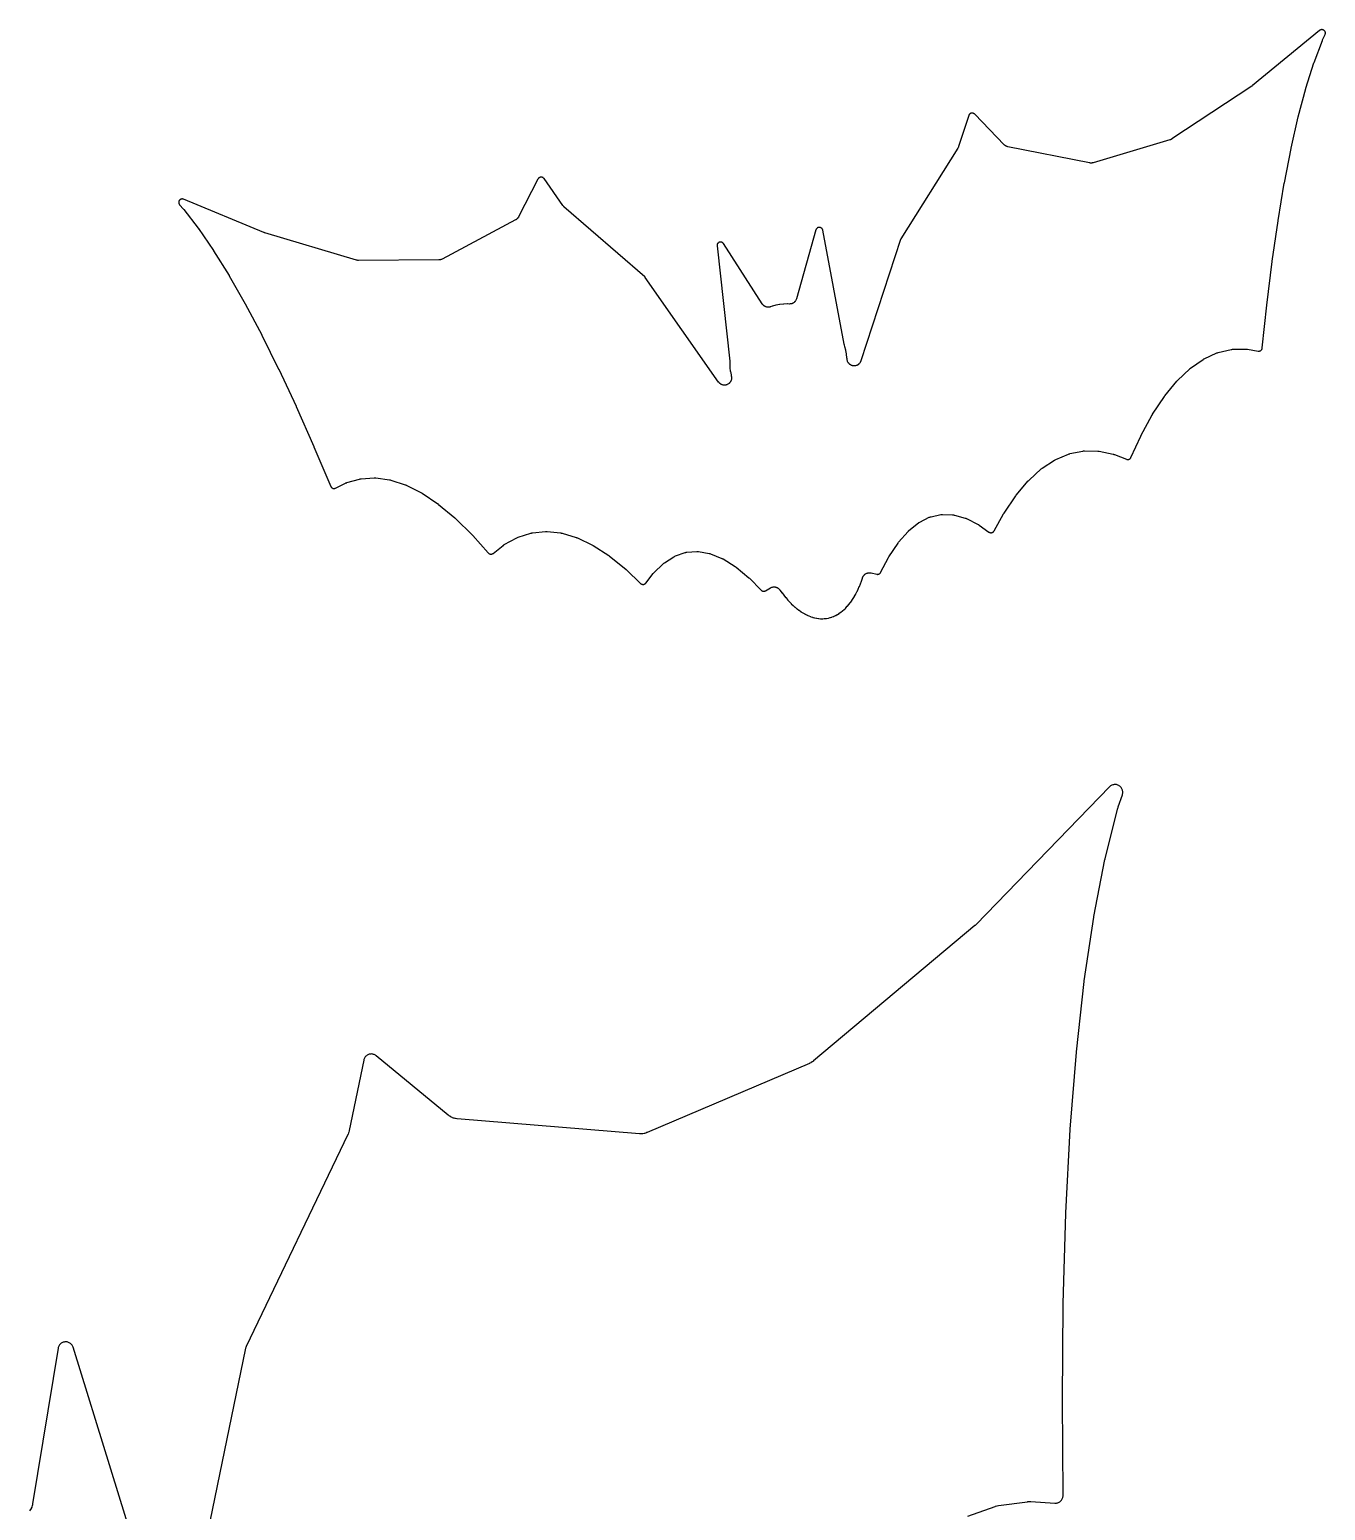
# Model space of a CAD drawing. Header units: millimetres. Extents: x 5 to 283, y 5 to 271.
# Drawn here: x 91.6 to 146.8, y 68 to 131 of the extents above; entities that cross this region are included whole.
import ezdxf

# ---------------------------------------------------------------- set-up
doc = ezdxf.new("R2010")
doc.units = ezdxf.units.MM

msp = doc.modelspace()

# ---------------------------------------------------------------- linework, layer by layer
at = {"layer": 'Schnitt'}
msp.add_lwpolyline([(98.04, 123.804), (98.027, 123.797), (98.014, 123.79), (98.002, 123.78), (97.991, 123.77), (97.982, 123.759), (97.973, 123.747), (97.965, 123.734), (97.959, 123.72), (97.955, 123.706), (97.951, 123.691), (97.95, 123.677), (97.949, 123.662), (97.951, 123.647), (97.953, 123.632), (97.957, 123.618), (97.963, 123.604), (97.97, 123.591), (97.978, 123.578), (97.987, 123.566), (98.153, 123.38), (98.154, 123.378), (98.166, 123.364), (98.167, 123.362), (98.781, 122.567), (98.782, 122.565), (98.791, 122.554), (98.792, 122.552), (99.427, 121.626), (99.428, 121.624), (99.435, 121.614), (99.436, 121.613), (100.093, 120.556), (100.093, 120.554), (100.098, 120.546), (100.099, 120.545), (100.777, 119.357), (100.777, 119.356), (100.781, 119.349), (100.782, 119.348), (101.48, 118.031), (101.48, 118.03), (101.483, 118.023), (101.484, 118.022), (102.202, 116.575), (102.202, 116.574), (102.205, 116.569), (102.205, 116.568), (102.943, 114.992), (102.945, 114.986), (103.703, 113.279), (103.705, 113.275), (104.42, 111.584), (104.426, 111.571), (104.434, 111.559), (104.443, 111.547), (104.452, 111.537), (104.463, 111.527), (104.475, 111.518), (104.487, 111.511), (104.5, 111.505), (104.514, 111.5), (104.528, 111.496), (104.542, 111.494), (104.557, 111.493), (104.571, 111.493), (104.585, 111.495), (104.599, 111.499), (104.613, 111.503), (104.626, 111.509), (105.042, 111.721), (105.046, 111.723), (105.067, 111.733), (105.074, 111.735), (105.097, 111.743), (105.101, 111.744), (105.645, 111.898), (105.649, 111.898), (105.673, 111.904), (105.681, 111.905), (105.706, 111.908), (105.71, 111.909), (106.27, 111.947), (106.274, 111.947), (106.298, 111.947), (106.306, 111.947), (106.33, 111.945), (106.334, 111.945), (106.918, 111.867), (106.922, 111.866), (106.943, 111.862), (106.95, 111.861), (106.971, 111.855), (106.974, 111.854), (107.587, 111.655), (107.59, 111.655), (107.608, 111.648), (107.613, 111.646), (107.63, 111.638), (107.633, 111.637), (108.275, 111.314), (108.279, 111.312), (108.307, 111.295), (108.311, 111.293), (108.981, 110.842), (108.984, 110.84), (109.006, 110.824), (109.009, 110.821), (109.706, 110.241), (109.708, 110.239), (109.724, 110.224), (109.727, 110.222), (110.449, 109.511), (110.45, 109.509), (110.463, 109.496), (110.464, 109.494), (111.122, 108.751), (111.133, 108.741), (111.144, 108.731), (111.157, 108.722), (111.17, 108.715), (111.184, 108.71), (111.199, 108.705), (111.214, 108.702), (111.229, 108.701), (111.244, 108.701), (111.259, 108.703), (111.274, 108.706), (111.288, 108.711), (111.302, 108.717), (111.315, 108.725), (111.327, 108.733), (111.76, 109.076), (111.763, 109.078), (111.779, 109.09), (111.785, 109.094), (111.802, 109.105), (111.805, 109.106), (112.339, 109.398), (112.342, 109.399), (112.363, 109.41), (112.37, 109.412), (112.392, 109.421), (112.395, 109.422), (112.938, 109.593), (112.942, 109.594), (112.966, 109.601), (112.973, 109.602), (112.998, 109.606), (113.002, 109.606), (113.56, 109.662), (113.564, 109.662), (113.588, 109.664), (113.596, 109.664), (113.62, 109.662), (113.624, 109.662), (114.204, 109.602), (114.208, 109.602), (114.23, 109.598), (114.237, 109.597), (114.259, 109.592), (114.262, 109.591), (114.87, 109.411), (114.873, 109.41), (114.891, 109.404), (114.897, 109.402), (114.915, 109.394), (114.917, 109.393), (115.555, 109.09), (115.559, 109.088), (115.589, 109.071), (115.593, 109.068), (116.258, 108.638), (116.262, 108.636), (116.284, 108.619), (116.287, 108.617), (116.98, 108.057), (116.983, 108.054), (117, 108.039), (117.002, 108.037), (117.608, 107.454), (117.619, 107.445), (117.631, 107.436), (117.644, 107.429), (117.658, 107.423), (117.672, 107.418), (117.686, 107.415), (117.701, 107.413), (117.716, 107.413), (117.731, 107.414), (117.745, 107.416), (117.759, 107.42), (117.773, 107.426), (117.787, 107.432), (117.799, 107.441), (117.811, 107.45), (117.821, 107.46), (117.831, 107.471), (118.137, 107.872), (118.139, 107.874), (118.151, 107.888), (118.155, 107.893), (118.168, 107.906), (118.17, 107.908), (118.572, 108.294), (118.575, 108.297), (118.593, 108.312), (118.598, 108.317), (118.618, 108.331), (118.621, 108.333), (119.024, 108.592), (119.028, 108.594), (119.053, 108.608), (119.061, 108.612), (119.088, 108.623), (119.092, 108.624), (119.498, 108.766), (119.502, 108.767), (119.522, 108.773), (119.528, 108.775), (119.547, 108.779), (119.553, 108.78), (119.574, 108.782), (119.577, 108.782), (119.997, 108.815), (120.001, 108.815), (120.021, 108.816), (120.027, 108.816), (120.046, 108.815), (120.052, 108.815), (120.072, 108.812), (120.075, 108.812), (120.521, 108.734), (120.525, 108.733), (120.551, 108.728), (120.559, 108.725), (120.583, 108.717), (120.587, 108.716), (121.068, 108.52), (121.071, 108.519), (121.09, 108.51), (121.095, 108.508), (121.114, 108.497), (121.116, 108.496), (121.631, 108.175), (121.635, 108.172), (121.664, 108.152), (121.668, 108.149), (122.213, 107.699), (122.216, 107.696), (122.236, 107.678), (122.238, 107.675), (122.74, 107.167), (122.751, 107.156), (122.763, 107.147), (122.776, 107.139), (122.79, 107.133), (122.804, 107.128), (122.819, 107.124), (122.834, 107.122), (122.85, 107.122), (122.865, 107.123), (122.88, 107.126), (122.894, 107.13), (122.909, 107.135), (122.922, 107.142), (123.136, 107.267), (123.139, 107.269), (123.161, 107.28), (123.167, 107.283), (123.188, 107.291), (123.195, 107.294), (123.217, 107.3), (123.224, 107.302), (123.247, 107.306), (123.254, 107.306), (123.276, 107.308), (123.284, 107.308), (123.306, 107.308), (123.314, 107.307), (123.336, 107.305), (123.344, 107.303), (123.366, 107.298), (123.373, 107.296), (123.394, 107.289), (123.401, 107.287), (123.422, 107.277), (123.428, 107.274), (123.448, 107.263), (123.454, 107.259), (123.472, 107.246), (123.478, 107.241), (123.495, 107.226), (123.5, 107.221), (123.516, 107.204), (123.521, 107.199), (123.535, 107.179), (123.537, 107.176), (123.549, 107.158), (123.551, 107.157), (123.552, 107.155), (123.553, 107.154), (123.624, 107.055), (123.625, 107.053), (123.627, 107.051), (123.628, 107.05), (123.7, 106.955), (123.701, 106.953), (123.703, 106.952), (123.704, 106.95), (123.777, 106.859), (123.779, 106.858), (123.78, 106.856), (123.781, 106.854), (123.855, 106.768), (123.857, 106.767), (123.858, 106.765), (123.86, 106.763), (123.934, 106.682), (123.936, 106.68), (123.938, 106.678), (123.939, 106.676), (124.014, 106.599), (124.016, 106.598), (124.018, 106.596), (124.02, 106.594), (124.095, 106.522), (124.097, 106.52), (124.099, 106.518), (124.101, 106.516), (124.177, 106.449), (124.179, 106.447), (124.181, 106.445), (124.183, 106.443), (124.259, 106.381), (124.261, 106.379), (124.264, 106.377), (124.266, 106.375), (124.342, 106.318), (124.344, 106.316), (124.347, 106.314), (124.349, 106.312), (124.425, 106.259), (124.427, 106.257), (124.43, 106.256), (124.433, 106.254), (124.508, 106.206), (124.511, 106.204), (124.514, 106.202), (124.517, 106.201), (124.592, 106.158), (124.595, 106.156), (124.598, 106.154), (124.601, 106.152), (124.676, 106.114), (124.679, 106.113), (124.683, 106.111), (124.686, 106.109), (124.76, 106.076), (124.764, 106.074), (124.767, 106.073), (124.771, 106.071), (124.844, 106.043), (124.848, 106.041), (124.852, 106.04), (124.856, 106.039), (124.928, 106.015), (124.932, 106.014), (124.936, 106.013), (124.94, 106.011), (125.012, 105.992), (125.016, 105.991), (125.02, 105.99), (125.025, 105.989), (125.096, 105.975), (125.1, 105.974), (125.104, 105.973), (125.109, 105.973), (125.179, 105.963), (125.183, 105.962), (125.188, 105.962), (125.193, 105.961), (125.262, 105.956), (125.267, 105.955), (125.271, 105.955), (125.276, 105.955), (125.344, 105.954), (125.349, 105.954), (125.354, 105.954), (125.359, 105.954), (125.426, 105.958), (125.431, 105.958), (125.436, 105.958), (125.441, 105.959), (125.508, 105.966), (125.512, 105.967), (125.517, 105.968), (125.522, 105.969), (125.588, 105.981), (125.593, 105.982), (125.598, 105.983), (125.602, 105.984), (125.668, 106), (125.673, 106.001), (125.677, 106.003), (125.682, 106.004), (125.747, 106.025), (125.751, 106.026), (125.756, 106.028), (125.76, 106.03), (125.825, 106.055), (125.829, 106.057), (125.833, 106.059), (125.838, 106.06), (125.902, 106.09), (125.906, 106.092), (125.91, 106.094), (125.914, 106.096), (125.977, 106.131), (125.981, 106.133), (125.985, 106.135), (125.989, 106.137), (126.052, 106.177), (126.055, 106.179), (126.059, 106.181), (126.062, 106.184), (126.125, 106.227), (126.128, 106.23), (126.131, 106.232), (126.135, 106.235), (126.196, 106.283), (126.199, 106.286), (126.202, 106.288), (126.205, 106.291), (126.266, 106.344), (126.269, 106.347), (126.272, 106.349), (126.275, 106.352), (126.335, 106.41), (126.337, 106.412), (126.34, 106.415), (126.342, 106.418), (126.402, 106.481), (126.404, 106.483), (126.406, 106.486), (126.409, 106.488), (126.467, 106.556), (126.469, 106.559), (126.471, 106.561), (126.473, 106.564), (126.53, 106.636), (126.532, 106.639), (126.534, 106.641), (126.535, 106.644), (126.591, 106.721), (126.593, 106.723), (126.595, 106.726), (126.596, 106.728), (126.65, 106.81), (126.652, 106.812), (126.654, 106.815), (126.655, 106.817), (126.708, 106.904), (126.709, 106.906), (126.711, 106.908), (126.712, 106.911), (126.763, 107.002), (126.764, 107.004), (126.765, 107.006), (126.767, 107.008), (126.816, 107.104), (126.817, 107.106), (126.818, 107.108), (126.819, 107.11), (126.867, 107.21), (126.868, 107.212), (126.869, 107.214), (126.87, 107.216), (126.915, 107.32), (126.916, 107.322), (126.917, 107.324), (126.918, 107.326), (126.962, 107.434), (126.963, 107.436), (126.963, 107.438), (126.964, 107.44), (127.006, 107.552), (127.006, 107.553), (127.007, 107.555), (127.008, 107.557), (127.047, 107.673), (127.048, 107.675), (127.048, 107.677), (127.049, 107.678), (127.055, 107.699), (127.057, 107.702), (127.065, 107.725), (127.068, 107.732), (127.078, 107.752), (127.081, 107.759), (127.093, 107.778), (127.098, 107.784), (127.111, 107.802), (127.116, 107.808), (127.131, 107.824), (127.137, 107.829), (127.154, 107.844), (127.16, 107.849), (127.178, 107.862), (127.184, 107.866), (127.204, 107.877), (127.211, 107.88), (127.231, 107.889), (127.238, 107.892), (127.26, 107.899), (127.267, 107.901), (127.289, 107.906), (127.296, 107.907), (127.318, 107.91), (127.326, 107.91), (127.348, 107.911), (127.356, 107.91), (127.378, 107.909), (127.386, 107.908), (127.41, 107.903), (127.413, 107.902), (127.654, 107.845), (127.669, 107.843), (127.684, 107.841), (127.699, 107.842), (127.714, 107.843), (127.729, 107.847), (127.744, 107.852), (127.758, 107.858), (127.771, 107.866), (127.783, 107.875), (127.794, 107.885), (127.805, 107.896), (127.814, 107.908), (127.821, 107.922), (128.153, 108.554), (128.155, 108.557), (128.169, 108.581), (128.171, 108.584), (128.562, 109.173), (128.565, 109.177), (128.586, 109.205), (128.589, 109.209), (128.988, 109.665), (128.99, 109.667), (129.005, 109.683), (129.009, 109.687), (129.025, 109.701), (129.028, 109.703), (129.431, 110.029), (129.434, 110.032), (129.455, 110.047), (129.462, 110.052), (129.485, 110.064), (129.488, 110.066), (129.893, 110.27), (129.896, 110.271), (129.914, 110.28), (129.92, 110.282), (129.938, 110.288), (129.943, 110.29), (129.963, 110.295), (129.966, 110.296), (130.378, 110.387), (130.381, 110.388), (130.402, 110.391), (130.408, 110.392), (130.427, 110.394), (130.434, 110.394), (130.455, 110.394), (130.458, 110.394), (130.888, 110.377), (130.893, 110.376), (130.921, 110.374), (130.93, 110.372), (130.958, 110.366), (130.962, 110.365), (131.424, 110.235), (131.427, 110.234), (131.449, 110.226), (131.456, 110.223), (131.478, 110.214), (131.481, 110.212), (131.978, 109.96), (131.981, 109.958), (131.997, 109.949), (132.002, 109.946), (132.018, 109.936), (132.02, 109.934), (132.43, 109.64), (132.442, 109.632), (132.455, 109.625), (132.469, 109.62), (132.483, 109.616), (132.498, 109.613), (132.513, 109.612), (132.528, 109.612), (132.542, 109.614), (132.557, 109.617), (132.571, 109.622), (132.585, 109.628), (132.597, 109.635), (132.61, 109.644), (132.621, 109.654), (132.631, 109.665), (132.64, 109.676), (132.648, 109.689), (133.058, 110.423), (133.06, 110.425), (133.072, 110.445), (133.073, 110.447), (133.573, 111.185), (133.576, 111.188), (133.593, 111.21), (133.595, 111.213), (134.107, 111.819), (134.11, 111.822), (134.134, 111.847), (134.137, 111.85), (134.659, 112.326), (134.661, 112.328), (134.676, 112.34), (134.68, 112.344), (134.696, 112.355), (134.698, 112.357), (135.228, 112.705), (135.231, 112.707), (135.251, 112.719), (135.257, 112.722), (135.277, 112.732), (135.28, 112.733), (135.818, 112.959), (135.821, 112.961), (135.845, 112.969), (135.852, 112.971), (135.876, 112.977), (135.879, 112.978), (136.429, 113.087), (136.433, 113.087), (136.458, 113.091), (136.466, 113.092), (136.491, 113.093), (136.495, 113.093), (137.063, 113.087), (137.067, 113.086), (137.091, 113.085), (137.098, 113.084), (137.121, 113.081), (137.125, 113.08), (137.72, 112.956), (137.723, 112.955), (137.743, 112.95), (137.749, 112.948), (137.769, 112.942), (137.772, 112.941), (138.285, 112.738), (138.3, 112.733), (138.315, 112.73), (138.33, 112.728), (138.345, 112.728), (138.36, 112.729), (138.375, 112.732), (138.389, 112.736), (138.403, 112.742), (138.417, 112.749), (138.429, 112.757), (138.441, 112.767), (138.452, 112.778), (138.461, 112.789), (138.47, 112.802), (138.477, 112.815), (138.89, 113.717), (138.891, 113.72), (138.899, 113.736), (138.9, 113.738), (139.384, 114.628), (139.386, 114.631), (139.397, 114.65), (139.399, 114.652), (139.897, 115.41), (139.899, 115.413), (139.915, 115.435), (139.917, 115.438), (140.427, 116.064), (140.43, 116.067), (140.453, 116.092), (140.456, 116.095), (140.977, 116.591), (140.979, 116.593), (140.993, 116.605), (140.997, 116.609), (141.012, 116.62), (141.014, 116.621), (141.543, 116.99), (141.546, 116.991), (141.565, 117.003), (141.571, 117.006), (141.59, 117.016), (141.593, 117.018), (142.13, 117.263), (142.133, 117.264), (142.156, 117.273), (142.163, 117.275), (142.186, 117.282), (142.19, 117.283), (142.737, 117.41), (142.741, 117.41), (142.766, 117.415), (142.774, 117.416), (142.799, 117.418), (142.803, 117.418), (143.368, 117.429), (143.372, 117.429), (143.396, 117.429), (143.403, 117.428), (143.427, 117.425), (143.431, 117.424), (143.89, 117.342), (143.904, 117.34), (143.919, 117.34), (143.933, 117.341), (143.948, 117.343), (143.962, 117.347), (143.975, 117.352), (143.988, 117.358), (144.001, 117.366), (144.012, 117.375), (144.023, 117.384), (144.033, 117.395), (144.041, 117.407), (144.049, 117.419), (144.055, 117.432), (144.06, 117.446), (144.063, 117.46), (144.066, 117.474), (144.259, 119.298), (144.259, 119.303), (144.488, 121.157), (144.489, 121.163), (144.736, 122.887), (144.736, 122.888), (144.737, 122.894), (144.737, 122.894), (145.003, 124.488), (145.004, 124.489), (145.005, 124.496), (145.005, 124.497), (145.29, 125.96), (145.29, 125.961), (145.292, 125.969), (145.292, 125.971), (145.595, 127.304), (145.595, 127.305), (145.598, 127.315), (145.598, 127.316), (145.919, 128.519), (145.92, 128.52), (145.923, 128.532), (145.924, 128.533), (146.262, 129.604), (146.263, 129.606), (146.268, 129.62), (146.269, 129.622), (146.624, 130.561), (146.625, 130.563), (146.632, 130.58), (146.633, 130.583), (146.737, 130.809), (146.743, 130.823), (146.747, 130.837), (146.75, 130.852), (146.751, 130.867), (146.751, 130.882), (146.749, 130.896), (146.746, 130.911), (146.741, 130.925), (146.735, 130.939), (146.728, 130.952), (146.719, 130.964), (146.709, 130.975), (146.699, 130.986), (146.687, 130.995), (146.674, 131.003), (146.661, 131.009), (146.647, 131.015), (146.632, 131.018), (146.617, 131.021), (146.603, 131.022), (146.588, 131.021), (146.573, 131.019), (146.558, 131.015), (146.544, 131.01), (146.531, 131.004), (146.518, 130.996), (146.506, 130.987), (143.645, 128.637), (143.642, 128.634), (143.62, 128.618), (143.617, 128.616), (140.218, 126.369), (140.215, 126.367), (140.195, 126.355), (140.188, 126.351), (140.168, 126.342), (140.161, 126.339), (140.139, 126.331), (140.135, 126.33), (136.864, 125.356), (136.861, 125.355), (136.838, 125.35), (136.83, 125.348), (136.809, 125.345), (136.802, 125.344), (136.78, 125.343), (136.773, 125.343), (136.751, 125.345), (136.744, 125.345), (136.72, 125.349), (136.717, 125.349), (133.24, 126.038), (133.236, 126.039), (133.212, 126.045), (133.205, 126.047), (133.183, 126.055), (133.176, 126.058), (133.156, 126.068), (133.149, 126.071), (133.13, 126.083), (133.124, 126.087), (133.105, 126.101), (133.1, 126.106), (133.082, 126.123), (133.079, 126.126), (131.825, 127.425), (131.814, 127.435), (131.803, 127.444), (131.79, 127.452), (131.777, 127.458), (131.763, 127.463), (131.749, 127.467), (131.735, 127.47), (131.72, 127.471), (131.705, 127.47), (131.691, 127.468), (131.676, 127.465), (131.662, 127.46), (131.649, 127.454), (131.636, 127.447), (131.624, 127.438), (131.613, 127.429), (131.603, 127.418), (131.594, 127.407), (131.586, 127.394), (131.58, 127.381), (131.574, 127.367), (131.143, 126.047), (131.141, 126.043), (131.13, 126.015), (131.126, 126.007), (131.112, 125.981), (131.11, 125.977), (128.687, 122.123), (128.678, 122.107), (128.672, 122.09), (126.981, 116.921), (126.98, 116.918), (126.971, 116.895), (126.968, 116.889), (126.958, 116.869), (126.955, 116.863), (126.943, 116.844), (126.939, 116.838), (126.925, 116.82), (126.921, 116.815), (126.906, 116.799), (126.9, 116.794), (126.884, 116.779), (126.878, 116.775), (126.86, 116.762), (126.854, 116.758), (126.835, 116.747), (126.828, 116.744), (126.808, 116.735), (126.801, 116.732), (126.781, 116.725), (126.774, 116.723), (126.752, 116.718), (126.745, 116.717), (126.723, 116.714), (126.716, 116.713), (126.694, 116.713), (126.687, 116.713), (126.665, 116.714), (126.657, 116.715), (126.636, 116.719), (126.628, 116.72), (126.607, 116.726), (126.6, 116.728), (126.58, 116.736), (126.573, 116.739), (126.553, 116.748), (126.547, 116.752), (126.528, 116.763), (126.522, 116.768), (126.505, 116.781), (126.499, 116.786), (126.483, 116.801), (126.478, 116.806), (126.463, 116.822), (126.459, 116.828), (126.446, 116.846), (126.442, 116.852), (126.431, 116.871), (126.427, 116.878), (126.418, 116.897), (126.415, 116.904), (126.408, 116.925), (126.406, 116.932), (126.401, 116.955), (126.4, 116.959), (126.397, 116.974), (126.396, 116.979), (126.392, 117.015), (126.392, 117.02), (126.39, 117.045), (126.39, 117.05), (126.39, 117.055), (126.389, 117.06), (126.372, 117.208), (126.371, 117.213), (126.371, 117.218), (126.37, 117.222), (126.343, 117.369), (126.342, 117.374), (126.341, 117.379), (126.34, 117.383), (126.304, 117.528), (126.303, 117.532), (126.301, 117.537), (126.3, 117.542), (126.283, 117.594), (126.282, 117.598), (126.274, 117.63), (126.273, 117.635), (125.36, 122.486), (125.357, 122.5), (125.352, 122.514), (125.346, 122.528), (125.338, 122.54), (125.329, 122.552), (125.319, 122.564), (125.308, 122.574), (125.296, 122.582), (125.284, 122.59), (125.27, 122.596), (125.256, 122.601), (125.242, 122.605), (125.227, 122.607), (125.212, 122.608), (125.197, 122.607), (125.183, 122.605), (125.168, 122.601), (125.154, 122.596), (125.141, 122.589), (125.128, 122.582), (125.116, 122.573), (125.105, 122.562), (125.096, 122.551), (125.087, 122.539), (125.079, 122.526), (125.073, 122.513), (125.069, 122.499), (124.24, 119.566), (124.239, 119.563), (124.231, 119.539), (124.228, 119.532), (124.219, 119.512), (124.215, 119.505), (124.204, 119.485), (124.2, 119.479), (124.187, 119.461), (124.182, 119.455), (124.167, 119.438), (124.161, 119.433), (124.145, 119.417), (124.139, 119.412), (124.121, 119.399), (124.114, 119.395), (124.095, 119.383), (124.088, 119.379), (124.068, 119.37), (124.061, 119.367), (124.039, 119.36), (124.032, 119.357), (124.01, 119.352), (124.002, 119.351), (123.98, 119.348), (123.972, 119.347), (123.948, 119.346), (123.944, 119.346), (123.864, 119.347), (123.859, 119.347), (123.854, 119.347), (123.85, 119.347), (123.701, 119.34), (123.696, 119.339), (123.691, 119.339), (123.686, 119.339), (123.538, 119.322), (123.533, 119.321), (123.529, 119.32), (123.524, 119.319), (123.377, 119.293), (123.372, 119.292), (123.368, 119.291), (123.363, 119.29), (123.219, 119.253), (123.214, 119.252), (123.209, 119.251), (123.204, 119.249), (123.128, 119.225), (123.125, 119.224), (123.101, 119.218), (123.094, 119.216), (123.071, 119.212), (123.064, 119.212), (123.041, 119.21), (123.033, 119.21), (123.011, 119.211), (123.003, 119.212), (122.981, 119.215), (122.973, 119.216), (122.951, 119.222), (122.944, 119.224), (122.923, 119.232), (122.916, 119.235), (122.895, 119.244), (122.889, 119.248), (122.869, 119.26), (122.863, 119.264), (122.845, 119.278), (122.839, 119.283), (122.823, 119.298), (122.817, 119.303), (122.802, 119.321), (122.798, 119.326), (122.783, 119.346), (122.781, 119.35), (121.136, 121.914), (121.127, 121.927), (121.118, 121.938), (121.107, 121.948), (121.095, 121.957), (121.082, 121.965), (121.069, 121.971), (121.055, 121.976), (121.04, 121.98), (121.026, 121.983), (121.011, 121.983), (120.996, 121.983), (120.981, 121.981), (120.967, 121.977), (120.953, 121.972), (120.939, 121.966), (120.927, 121.958), (120.915, 121.949), (120.904, 121.939), (120.894, 121.928), (120.885, 121.916), (120.877, 121.904), (120.871, 121.89), (120.866, 121.876), (120.862, 121.862), (120.86, 121.847), (120.86, 121.832), (120.861, 121.817), (121.398, 116.911), (121.398, 116.906), (121.4, 116.873), (121.4, 116.868), (121.399, 116.814), (121.399, 116.809), (121.399, 116.804), (121.399, 116.799), (121.406, 116.65), (121.407, 116.645), (121.407, 116.641), (121.408, 116.636), (121.425, 116.488), (121.425, 116.483), (121.426, 116.478), (121.427, 116.473), (121.454, 116.327), (121.454, 116.322), (121.456, 116.317), (121.457, 116.312), (121.463, 116.288), (121.464, 116.283), (121.47, 116.248), (121.471, 116.243), (121.473, 116.227), (121.473, 116.223), (121.474, 116.199), (121.474, 116.192), (121.474, 116.17), (121.473, 116.163), (121.47, 116.141), (121.469, 116.134), (121.464, 116.112), (121.462, 116.105), (121.454, 116.085), (121.452, 116.078), (121.443, 116.058), (121.439, 116.051), (121.428, 116.032), (121.424, 116.026), (121.411, 116.008), (121.407, 116.003), (121.392, 115.986), (121.387, 115.981), (121.371, 115.966), (121.365, 115.961), (121.348, 115.948), (121.342, 115.944), (121.323, 115.932), (121.317, 115.928), (121.297, 115.919), (121.29, 115.916), (121.27, 115.908), (121.263, 115.906), (121.242, 115.9), (121.235, 115.899), (121.213, 115.895), (121.206, 115.894), (121.184, 115.893), (121.176, 115.893), (121.154, 115.893), (121.147, 115.894), (121.125, 115.897), (121.118, 115.898), (121.097, 115.903), (121.09, 115.905), (121.069, 115.912), (121.062, 115.915), (121.042, 115.924), (121.035, 115.927), (121.016, 115.938), (121.01, 115.942), (120.992, 115.954), (120.986, 115.959), (120.97, 115.973), (120.965, 115.978), (120.949, 115.994), (120.945, 116), (120.93, 116.019), (120.928, 116.022), (117.807, 120.476), (117.796, 120.49), (117.783, 120.503), (114.345, 123.486), (114.341, 123.489), (114.32, 123.51), (114.314, 123.517), (114.295, 123.54), (114.293, 123.544), (113.496, 124.681), (113.487, 124.693), (113.477, 124.704), (113.466, 124.713), (113.454, 124.722), (113.441, 124.729), (113.427, 124.735), (113.413, 124.74), (113.399, 124.743), (113.385, 124.745), (113.37, 124.745), (113.355, 124.744), (113.341, 124.742), (113.327, 124.738), (113.313, 124.733), (113.3, 124.726), (113.287, 124.718), (113.276, 124.709), (113.265, 124.699), (113.255, 124.688), (113.247, 124.676), (113.239, 124.664), (112.417, 123.056), (112.415, 123.053), (112.403, 123.031), (112.399, 123.025), (112.386, 123.007), (112.381, 123.001), (112.366, 122.984), (112.36, 122.978), (112.344, 122.963), (112.338, 122.958), (112.32, 122.944), (112.313, 122.94), (112.292, 122.927), (112.289, 122.926), (109.162, 121.256), (109.159, 121.254), (109.138, 121.244), (109.131, 121.241), (109.11, 121.234), (109.103, 121.232), (109.082, 121.226), (109.075, 121.225), (109.054, 121.222), (109.046, 121.221), (109.023, 121.22), (109.019, 121.22), (105.606, 121.2), (105.602, 121.201), (105.578, 121.202), (105.571, 121.202), (105.549, 121.205), (105.542, 121.207), (105.519, 121.212), (105.515, 121.213), (101.61, 122.375), (101.606, 122.376), (101.581, 122.385), (101.577, 122.387), (98.157, 123.805), (98.143, 123.81), (98.128, 123.813), (98.113, 123.815), (98.098, 123.816), (98.084, 123.815), (98.069, 123.813), (98.054, 123.809)], close=True, dxfattribs=at)
for points in [[(131.536, 67.768), (132.701, 68.181), (132.709, 68.184), (132.763, 68.199), (132.779, 68.203), (132.834, 68.214), (132.842, 68.215), (134.075, 68.381), (134.083, 68.382), (134.136, 68.386), (134.152, 68.387), (134.205, 68.386), (134.213, 68.386), (135.238, 68.321), (135.27, 68.32), (135.301, 68.323), (135.333, 68.328), (135.363, 68.337), (135.393, 68.349), (135.422, 68.363), (135.448, 68.38), (135.474, 68.4), (135.497, 68.421), (135.518, 68.446), (135.536, 68.471), (135.552, 68.499), (135.565, 68.528), (135.576, 68.558), (135.583, 68.589), (135.587, 68.621), (135.589, 68.653), (135.556, 72.688), (135.556, 72.699), (135.595, 76.807), (135.595, 76.82), (135.707, 80.651), (135.707, 80.653), (135.708, 80.666), (135.708, 80.668), (135.893, 84.217), (135.893, 84.219), (135.894, 84.235), (135.894, 84.237), (136.152, 87.507), (136.152, 87.509), (136.154, 87.527), (136.154, 87.53), (136.485, 90.52), (136.486, 90.523), (136.488, 90.544), (136.489, 90.547), (136.892, 93.256), (136.892, 93.259), (136.897, 93.285), (136.897, 93.289), (137.371, 95.714), (137.372, 95.719), (137.379, 95.75), (137.38, 95.755), (137.924, 97.896), (137.925, 97.901), (137.937, 97.94), (137.938, 97.945), (138.11, 98.466), (138.118, 98.497), (138.124, 98.53), (138.126, 98.562), (138.125, 98.595), (138.121, 98.628), (138.113, 98.66), (138.103, 98.691), (138.089, 98.721), (138.072, 98.749), (138.053, 98.776), (138.031, 98.8), (138.007, 98.823), (137.981, 98.842), (137.953, 98.859), (137.923, 98.873), (137.892, 98.885), (137.86, 98.893), (137.828, 98.897), (137.795, 98.899), (137.762, 98.897), (137.73, 98.892), (137.698, 98.884), (137.667, 98.872), (137.637, 98.858), (137.609, 98.841), (137.583, 98.821), (137.559, 98.798), (131.892, 92.948), (131.886, 92.942), (131.842, 92.901), (131.835, 92.895), (124.965, 87.138), (124.959, 87.133), (124.917, 87.101), (124.903, 87.092), (124.862, 87.067), (124.848, 87.059), (124.8, 87.036), (124.793, 87.033), (117.885, 84.089), (117.878, 84.086), (117.829, 84.068), (117.814, 84.063), (117.767, 84.051), (117.752, 84.048), (117.704, 84.04), (117.688, 84.039), (117.64, 84.035), (117.624, 84.035), (117.573, 84.037), (117.565, 84.037), (109.793, 84.677), (109.784, 84.678), (109.731, 84.685), (109.714, 84.688), (109.666, 84.7), (109.65, 84.705), (109.602, 84.721), (109.587, 84.728), (109.541, 84.749), (109.527, 84.757), (109.484, 84.782), (109.47, 84.791), (109.426, 84.824), (109.42, 84.829), (106.355, 87.356), (106.329, 87.376), (106.302, 87.392), (106.273, 87.406), (106.242, 87.417), (106.211, 87.425), (106.179, 87.43), (106.147, 87.432), (106.114, 87.43), (106.082, 87.426), (106.051, 87.418), (106.02, 87.407), (105.991, 87.394), (105.963, 87.377), (105.937, 87.358), (105.913, 87.336), (105.891, 87.313), (105.872, 87.287), (105.855, 87.259), (105.841, 87.23), (105.83, 87.2), (105.822, 87.168), (105.207, 84.176), (105.204, 84.166), (105.187, 84.103), (105.181, 84.083), (105.156, 84.023), (105.152, 84.013), (100.816, 74.986), (100.801, 74.949), (100.791, 74.91), (98.381, 63.191)], [(96.656, 64.575), (93.454, 74.951), (93.443, 74.982), (93.429, 75.011), (93.411, 75.039), (93.392, 75.065), (93.369, 75.089), (93.345, 75.111), (93.318, 75.13), (93.29, 75.147), (93.26, 75.16), (93.229, 75.171), (93.197, 75.178), (93.165, 75.182), (93.132, 75.184), (93.1, 75.181), (93.067, 75.176), (93.036, 75.167), (93.005, 75.155), (92.976, 75.141), (92.948, 75.123), (92.922, 75.103), (92.899, 75.08), (92.878, 75.055), (92.859, 75.029), (92.843, 75), (92.83, 74.97), (92.82, 74.939), (92.813, 74.907), (91.732, 68.291), (91.73, 68.283), (91.719, 68.23), (91.714, 68.214), (91.699, 68.166), (91.693, 68.151), (91.673, 68.105), (91.666, 68.09), (91.641, 68.047), (91.632, 68.033), (91.603, 67.992)]]:
    msp.add_lwpolyline(points, dxfattribs=at)

doc.saveas('drawing.dxf')
